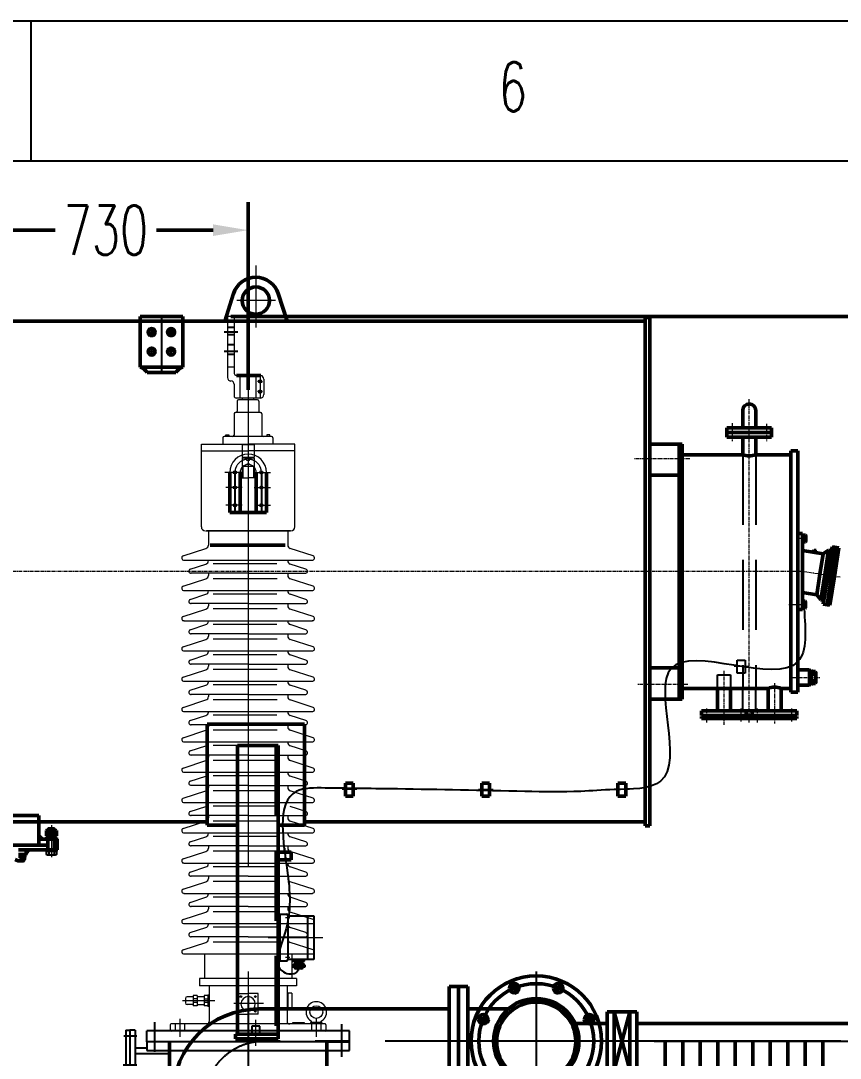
# Model space of a CAD drawing. Header units: millimetres. Extents: x 71406 to 93150, y 2492 to 17792.
# Drawn here: x 85038 to 87142, y 15038 to 17702 of the extents above; entities that cross this region are included whole.
import ezdxf

# ---------------------------------------------------------------- set-up
doc = ezdxf.new("R2010")
doc.units = ezdxf.units.MM
doc.header["$LTSCALE"] = 360
for name, pattern in [('ACAD_ISO04W100', [30, 24, -3, 0, -3]), ('CENTER', [2, 1.25, -0.25, 0.25, -0.25]), ('DASHED', [0.75, 0.5, -0.25]), ('PHANTOM', [2.5, 1.25, -0.25, 0.25, -0.25, 0.25, -0.25])]:
    doc.linetypes.add(name, pattern=pattern)
for name, color, linetype, lineweight in [('0粗实线层', 7, 'Continuous', 50), ('1.粗实线', 1, 'Continuous', 50), ('1虚线层', 5, 'DASHED', 25), ('2.点划线', 2, 'CENTER', 18), ('2中心线层', 1, 'CENTER', 25), ('6标注层', 3, 'Continuous', 25)]:
    doc.layers.add(name, color=color, linetype=linetype, lineweight=lineweight)
for name, color, linetype in [('1', 7, 'Continuous'), ('1轮廓实线层', 7, 'Continuous'), ('2', 2, 'CENTER'), ('2细线层', 4, 'Continuous'), ('3中心线层', 1, 'ACAD_ISO04W100'), ('4虚线层', 6, 'DASHED'), ('5剖面线层', 2, 'Continuous'), ('9双点划线层', 6, 'PHANTOM')]:
    doc.layers.add(name, color=color, linetype=linetype)
doc.styles.add('ROMANS', font='romans.shx', dxfattribs={"width": 0.67, "bigfont": 'bigfont.shx'})
doc.styles.add('TH_GBDIM', font='txt.shx', dxfattribs={"width": 0.67, "bigfont": 'hztxt.shx'})
doc.dimstyles.new('TH_GBDIM', dxfattribs={"dimscale": 36, "dimtxt": 3.5, "dimasz": 2.5, "dimexe": 2, "dimexo": 0, "dimgap": 1.5, "dimtad": 0, "dimtoh": 1, "dimdec": 1, "dimdsep": 46, "dimtxsty": 'TH_GBDIM', "dimcen": 2.5, "dimclrd": 3, "dimclre": 3, "dimclrt": 6, "dimadec": 0, "dimazin": 2, "dimtfac": 0.714286, "dimtdec": 1, "dimtmove": 0, "dimatfit": 3, "dimfxl": 2, "dimtzin": 0, "dimlwd": -1, "dimlwe": -1, "dimarcsym": 0})

# ---------------------------------------------------------------- blocks, each defined once
blk = doc.blocks.new('GY-SGZ')
for p, q in [((1803.6, 9261.6), (2323.6, 9261.6)), ((1803.6, 9233.6), (1803.6, 9261.6)), ((2323.6, 9233.6), (2323.6, 9261.6)), ((2353.6, 9263.6), (2367.6, 9263.6)), ((2353.6, 9263.6), (2353.6, 9158.6)), ((2367.6, 9263.6), (2367.6, 9158.6)), ((2377.6, 9263.6), (2367.6, 9263.6)), ((2377.6, 9263.6), (2377.6, 9158.6)), ((1803.6, 9211.6), (1803.6, 9233.6)), ((1859.6, 9233.6), (1803.6, 9233.6)), ((1803.6, 9233.6), (2063.6, 9233.6)), ((1859.6, 9233.6), (1859.6, 8805.6)), ((1863.6, 9233.6), (1863.6, 8805.6)), ((2063.6, 9233.6), (2323.6, 9233.6)), ((2267.6, 9233.6), (2267.6, 8805.6)), ((2323.6, 9233.6), (2323.6, 9211.6)), ((1859.6, 9211.6), (1803.6, 9211.6)), ((2323.6, 9211.6), (1803.6, 9211.6)), ((2353.6, 9203.6), (2263.6, 9203.6)), ((2353.6, 9218.6), (2323.6, 9218.6)), ((2353.6, 9158.6), (2367.6, 9158.6)), ((2377.6, 9158.6), (2367.6, 9158.6)), ((1803.6, 8755.6), (1803.6, 8805.6)), ((1803.6, 8805.6), (1863.6, 8805.6)), ((1803.6, 8805.6), (2323.6, 8805.6)), ((2323.6, 8805.6), (2323.6, 8755.6)), ((2323.6, 8783.6), (1803.6, 8783.6)), ((2323.6, 8783.6), (1803.6, 8783.6)), ((1868.6, 8755.6), (1868.6, 8783.6)), ((2258.6, 8755.6), (2258.6, 8783.6))]:
    blk.add_line(p, q)
at = {"ltscale": 10}
blk.add_line((1803.6, 8755.6), (2323.6, 8755.6), dxfattribs=at)
at = {"layer": '1'}
blk.add_line((2263.6, 9233.6), (2263.6, 8805.6), dxfattribs=at)
at = {"layer": '2'}
for p, q in [((2349.6, 9248.6), (2382.6, 9248.6)), ((2349.6, 9173.6), (2384.2, 9173.6))]:
    blk.add_line(p, q, dxfattribs=at)
at = {"layer": '2中心线层'}
for p, q in [((1823.6, 9278.8), (1823.6, 9195.5)), ((2303.6, 9284.7), (2303.6, 9208)), ((1823.6, 8748.3), (1823.6, 8828.3)), ((2303.6, 8743.7), (2303.6, 8814.6))]:
    blk.add_line(p, q, dxfattribs=at)
at = {"layer": '3中心线层'}
blk.add_line((2063.6, 9353.1), (2063.6, 8786.1), dxfattribs=at)
blk = doc.blocks.new('A$C6EE86E63')
for p, q in [((-5, 2780.2), (-5, 2650.2)), ((105, 2780.2), (-5, 2780.2)), ((105, 2650.2), (105, 2780.2)), ((-5, 2650.2), (105, 2650.2)), ((13, 2636.5), (87, 2636.5)), ((242.5, 2629), (305.3, 2629)), ((225.7, 2379.8), (225.7, 2277.3)), ((252.1, 2379.8), (252.1, 2277.3)), ((293.3, 2379.8), (293.3, 2277.3)), ((319.6, 2379.8), (319.6, 2277.3)), ((225.7, 2277.3), (319.6, 2277.3)), ((174.8, 2193.2), (368, 2193.2))]:
    blk.add_line(p, q)
at = {"lineweight": 0}
for p, q in [((220, 2780.2), (220, 2623.3)), ((237.1, 2780.2), (220, 2780.2)), ((237.1, 2780.2), (237.1, 2634.4)), ((237.1, 2650.2), (220, 2650.2)), ((251.2, 2629), (251.2, 2570.8)), ((292.6, 2629), (292.6, 2570.8)), ((312.8, 2619.7), (312.8, 2580.3)), ((236.6, 2606.2), (236.6, 2576.2)), ((303.1, 2570.8), (241.9, 2570.8)), ((244.6, 2562.8), (244.6, 2537.3)), ((287.7, 2566.5), (248.2, 2566.5)), ((257.5, 2570.8), (257.5, 2566.5)), ((286.7, 2570.8), (286.7, 2566.5)), ((296.4, 2566.5), (287.7, 2566.5)), ((300.1, 2562.8), (300.1, 2537.3)), ((303.6, 2533.6), (240.2, 2533.6)), ((304.4, 2533.6), (303.6, 2533.6)), ((236.6, 2530), (236.6, 2475.7)), ((308.1, 2530), (308.1, 2475.7)), ((152.6, 2452.2), (273, 2452.2)), ((152.6, 2240), (152.6, 2452.2)), ((207.3, 2468.4), (207.3, 2452.8)), ((332.8, 2472), (211, 2472)), ((215.1, 2472), (215.1, 2476.5)), ((215.1, 2476.5), (223.1, 2476.5)), ((223.1, 2476.5), (223.1, 2472)), ((392.6, 2452.2), (273.9, 2452.2)), ((320.7, 2476.5), (320.7, 2472)), ((328.7, 2476.5), (320.7, 2476.5)), ((328.7, 2472), (328.7, 2476.5)), ((336.5, 2468.4), (336.5, 2452.8)), ((392.6, 2240), (392.6, 2452.2)), ((152.6, 2435.3), (273.9, 2435.3)), ((392.6, 2435.3), (273.9, 2435.3)), ((163.7, 2230.2), (272.6, 2230.2)), ((272.6, 2230.2), (165.6, 2230.2)), ((170.7, 2230.2), (170.7, 2193.2)), ((272.6, 2230.2), (380.8, 2230.2)), ((381.4, 2230.2), (272.6, 2230.2)), ((374.5, 2230.2), (374.5, 2193)), ((170.7, 2198.7), (170.7, 2193.2)), ((374.5, 2198.7), (374.5, 2193.2)), ((374.5, 2198.7), (374.5, 2193.2)), ((105.8, 2165.4), (164.3, 2184.5)), ((439.4, 2165.4), (380.8, 2184.5)), ((107.5, 2154.7), (437.7, 2154.7)), ((124.1, 2131.6), (164.3, 2144.6)), ((346.4, 2145.3), (183.2, 2145.3)), ((421.1, 2131.6), (380.8, 2144.6)), ((105.8, 2087.6), (164.3, 2106.6)), ((272.6, 2120.8), (125.8, 2120.8)), ((170.7, 2120.8), (170.7, 2115.3)), ((347.5, 2107), (183.2, 2107)), ((272.6, 2120.8), (419.4, 2120.8)), ((374.5, 2120.8), (374.5, 2115.3)), ((439.4, 2087.6), (380.8, 2106.6)), ((107.5, 2076.9), (437.7, 2076.9)), ((124.1, 2053.7), (164.3, 2066.8)), ((346.4, 2067.5), (183.2, 2067.5)), ((421.1, 2053.7), (380.8, 2066.8)), ((105.8, 2009.8), (164.3, 2028.8)), ((272.6, 2043), (125.8, 2043)), ((170.7, 2043), (170.7, 2037.5)), ((347.5, 2029.2), (183.2, 2029.2)), ((272.6, 2043), (419.4, 2043)), ((374.5, 2043), (374.5, 2037.5)), ((439.4, 2009.8), (380.8, 2028.8)), ((107.5, 1999.1), (437.7, 1999.1)), ((124.1, 1975.9), (164.3, 1989)), ((346.4, 1989.7), (183.2, 1989.7)), ((421.1, 1975.9), (380.8, 1989)), ((105.8, 1932), (164.3, 1951)), ((272.6, 1965.2), (125.8, 1965.2)), ((170.7, 1965.2), (170.7, 1959.7)), ((347.5, 1951.4), (183.2, 1951.4)), ((272.6, 1965.2), (419.4, 1965.2)), ((374.5, 1965.2), (374.5, 1959.7)), ((439.4, 1932), (380.8, 1951)), ((107.5, 1921.3), (437.7, 1921.3)), ((124.1, 1898.1), (164.3, 1911.2)), ((346.4, 1911.8), (183.2, 1911.8)), ((421.1, 1898.1), (380.8, 1911.2)), ((105.8, 1854.2), (164.3, 1873.2)), ((272.6, 1887.4), (125.8, 1887.4)), ((170.7, 1887.4), (170.7, 1881.9)), ((347.5, 1873.6), (183.2, 1873.6)), ((272.6, 1887.4), (419.4, 1887.4)), ((374.5, 1887.4), (374.5, 1881.9)), ((439.4, 1854.2), (380.8, 1873.2)), ((107.5, 1843.5), (437.7, 1843.5)), ((124.1, 1820.3), (164.3, 1833.4)), ((346.4, 1834), (183.2, 1834)), ((421.1, 1820.3), (380.8, 1833.4)), ((105.8, 1776.4), (164.3, 1795.4)), ((272.6, 1809.6), (125.8, 1809.6)), ((170.7, 1809.6), (170.7, 1804.1)), ((347.5, 1795.7), (183.2, 1795.7)), ((272.6, 1809.6), (419.4, 1809.6)), ((374.5, 1809.6), (374.5, 1804.1)), ((439.4, 1776.4), (380.8, 1795.4)), ((107.5, 1765.7), (437.7, 1765.7)), ((124.1, 1742.5), (164.3, 1755.6)), ((346.4, 1756.2), (183.2, 1756.2)), ((421.1, 1742.5), (380.8, 1755.6)), ((105.8, 1698.6), (164.3, 1717.6)), ((272.6, 1731.8), (125.8, 1731.8)), ((170.7, 1731.8), (170.7, 1726.3)), ((347.5, 1717.9), (183.2, 1717.9)), ((272.6, 1731.8), (419.4, 1731.8)), ((374.5, 1731.8), (374.5, 1726.3)), ((439.4, 1698.6), (380.8, 1717.6)), ((107.5, 1687.8), (437.7, 1687.8)), ((124.1, 1664.7), (164.3, 1677.8)), ((272.6, 1654), (125.8, 1654)), ((170.7, 1654), (170.7, 1648.5)), ((346.4, 1678.4), (183.2, 1678.4)), ((272.6, 1654), (419.4, 1654)), ((374.5, 1654), (374.5, 1648.5)), ((421.1, 1664.7), (380.8, 1677.8)), ((105.8, 1620.7), (164.3, 1639.8)), ((347.5, 1640.1), (183.2, 1640.1)), ((439.4, 1620.7), (380.8, 1639.8)), ((107.5, 1610), (437.7, 1610)), ((124.1, 1586.9), (164.3, 1599.9)), ((346.4, 1600.6), (183.2, 1600.6)), ((421.1, 1586.9), (380.8, 1599.9)), ((272.6, 1576.2), (125.8, 1576.2)), ((170.7, 1576.2), (170.7, 1570.7)), ((272.6, 1576.2), (419.4, 1576.2)), ((374.5, 1576.2), (374.5, 1570.7)), ((105.8, 1542.9), (164.3, 1562)), ((347.5, 1562.3), (183.2, 1562.3)), ((439.4, 1542.9), (380.8, 1562)), ((107.5, 1532.2), (437.7, 1532.2)), ((124.1, 1509.1), (164.3, 1522.1)), ((346.4, 1522.8), (183.2, 1522.8)), ((421.1, 1509.1), (380.8, 1522.1)), ((272.6, 1498.3), (125.8, 1498.3)), ((170.7, 1498.3), (170.7, 1492.8)), ((272.6, 1498.3), (419.4, 1498.3)), ((374.5, 1498.3), (374.5, 1492.8)), ((105.8, 1465.1), (164.3, 1484.1)), ((347.5, 1484.5), (183.2, 1484.5)), ((439.4, 1465.1), (380.8, 1484.1)), ((107.5, 1454.4), (437.7, 1454.4)), ((124.1, 1431.3), (164.3, 1444.3)), ((346.4, 1445), (183.2, 1445)), ((421.1, 1431.3), (380.8, 1444.3)), ((272.6, 1420.5), (125.8, 1420.5)), ((170.7, 1420.5), (170.7, 1415)), ((272.6, 1420.5), (419.4, 1420.5)), ((374.5, 1420.5), (374.5, 1415)), ((105.8, 1387.3), (164.3, 1406.3)), ((347.5, 1406.7), (183.2, 1406.7)), ((439.4, 1387.3), (380.8, 1406.3)), ((107.5, 1376.6), (437.7, 1376.6)), ((124.1, 1353.4), (164.3, 1366.5)), ((346.4, 1367.2), (183.2, 1367.2)), ((421.1, 1353.4), (380.8, 1366.5)), ((272.6, 1342.7), (125.8, 1342.7)), ((170.7, 1342.7), (170.7, 1337.2)), ((272.6, 1342.7), (419.4, 1342.7)), ((374.5, 1342.7), (374.5, 1337.2)), ((105.8, 1309.5), (164.3, 1328.5)), ((347.5, 1328.9), (183.2, 1328.9)), ((439.4, 1309.5), (380.8, 1328.5)), ((107.5, 1298.8), (437.7, 1298.8)), ((124.1, 1275.6), (164.3, 1288.7)), ((346.4, 1289.3), (183.2, 1289.3)), ((421.1, 1275.6), (380.8, 1288.7)), ((272.6, 1264.9), (125.8, 1264.9)), ((170.7, 1264.9), (170.7, 1259.4)), ((272.6, 1264.9), (419.4, 1264.9)), ((374.5, 1264.9), (374.5, 1259.4)), ((105.8, 1231.7), (164.3, 1250.7)), ((347.5, 1251.1), (183.2, 1251.1)), ((439.4, 1231.7), (380.8, 1250.7)), ((107.5, 1221), (437.7, 1221)), ((124.1, 1197.8), (164.3, 1210.9)), ((346.4, 1211.5), (183.2, 1211.5)), ((421.1, 1197.8), (380.8, 1210.9)), ((105.8, 1153.9), (164.3, 1172.9)), ((272.6, 1187.1), (125.8, 1187.1)), ((170.7, 1187.1), (170.7, 1181.6)), ((347.5, 1173.2), (183.2, 1173.2)), ((272.6, 1187.1), (419.4, 1187.1)), ((374.5, 1187.1), (374.5, 1181.6)), ((439.4, 1153.9), (380.8, 1172.9)), ((107.5, 1143.2), (437.7, 1143.2)), ((160.6, 1143.2), (160.6, 1080.2)), ((384.5, 1143.2), (384.5, 1080.2)), ((397, 1080.2), (148.1, 1080.2)), ((148.1, 1080.2), (148.1, 1061.4)), ((397, 1080.2), (397, 1061.4)), ((397, 1061.4), (148.1, 1061.4)), ((172.6, 1061.4), (172.6, 969.4)), ((246.4, 1041.3), (272.8, 1041.3)), ((246.4, 988.5), (246.4, 1041.3)), ((298.7, 1041.3), (272.3, 1041.3)), ((298.8, 988.5), (298.7, 1041.3)), ((372.6, 1061.4), (372.6, 969.4)), ((384.6, 1042.3), (372.6, 1042.3)), ((372.6, 1042.3), (372.6, 1004.7)), ((374.4, 1042.3), (374.4, 1004.7)), ((384.6, 1042.3), (384.6, 1004.7)), ((111.5, 1028.7), (111.5, 1017.5)), ((131.3, 1033.1), (116, 1033.1)), ((131.3, 1013), (116, 1013)), ((131.3, 1036.2), (131.3, 1009.5)), ((141.9, 1036.2), (131.3, 1036.2)), ((141.9, 1027.6), (131.3, 1027.6)), ((141.9, 1018), (131.3, 1018)), ((141.9, 1036.2), (141.9, 1009.5)), ((159.8, 1032.7), (141.9, 1032.7)), ((168.7, 1018.3), (159.7, 1018.5)), ((159.8, 1036.2), (159.8, 1009.5)), ((168.8, 1036.2), (159.8, 1036.2)), ((168.8, 1027.3), (159.8, 1027.3)), ((168.8, 1037.3), (168.8, 1008.3)), ((172.6, 1037.3), (168.8, 1037.3)), ((141.9, 1009.5), (131.3, 1009.5)), ((159.8, 1012), (141.9, 1012)), ((168.8, 1009.5), (159.8, 1009.5)), ((172.6, 1008.3), (168.8, 1008.3)), ((246.4, 988.5), (272.8, 988.5)), ((298.8, 988.5), (272.4, 988.5)), ((384.6, 1004.7), (372.6, 1004.7)), ((372.6, 1004.7), (372.6, 1004.7)), ((72.6, 961.2), (72.6, 947.2)), ((272.6, 963.2), (74.6, 963.2)), ((113.7, 963.2), (106.1, 963.2)), ((470.6, 963.2), (272.6, 963.2)), ((387, 966), (387, 963.2)), ((417.2, 966), (387, 966)), ((417.2, 963.2), (417.2, 966)), ((472.6, 961.2), (472.6, 947.2)), ((272.6, 945.2), (74.6, 945.2)), ((113.5, 945.2), (106.1, 945.2)), ((470.6, 945.2), (272.6, 945.2))]:
    blk.add_line(p, q, dxfattribs=at)
at = {"lineweight": 0, "ltscale": 2}
for p, q in [((462, 966.9), (433.1, 966.9)), ((433.1, 966.9), (433.1, 963.2)), ((462, 966.9), (462, 963.2))]:
    blk.add_line(p, q, dxfattribs=at)
at = {"lineweight": 0}
for centre, radius in [((303.4, 2613.6), 4.38), ((303.4, 2613.6), 3.65), ((303.4, 2587.4), 4.38), ((303.4, 2587.4), 3.65), ((272.6, 2413.8), 4.24), ((238.6, 2379.8), 4.18), ((306.5, 2379.8), 4.18), ((238.6, 2341.2), 4.18), ((306.5, 2341.2), 4.18), ((238.6, 2295.5), 4.18), ((306.5, 2295.5), 4.18), ((254, 1033.7), 2.26), ((291.2, 1033.7), 2.26), ((254, 996), 2.26), ((291.2, 996), 2.26), ((447.8, 993.9), 16.3)]:
    blk.add_circle(centre, radius, dxfattribs=at)
for centre, start, end in [((-13.7, 2620.2), 31.3383, 73.4939), ((113.7, 2620.2), 106.5061, 148.6617)]:
    blk.add_arc(centre, 31.3, start, end)
for centre, radius, start, end in [((228.6, 2623.3), 8.58, 180, 270), ((242.5, 2634.4), 5.34, 180, 270.1871), ((303.4, 2619.7), 9.49, 0, 78.2527), ((241.9, 2576.2), 5.34, 180, 270), ((248.2, 2562.8), 3.65, 90, 180), ((296.4, 2562.8), 3.65, 0, 90), ((303.4, 2580.3), 9.49, 270, 0), ((240.2, 2530), 3.65, 90, 180), ((240.9, 2537.3), 3.65, 270, 0), ((303.7, 2537.3), 3.65, 180.0298, 267.8032), ((304.4, 2530), 3.65, 0, 90), ((211, 2468.4), 3.65, 90, 180), ((232.9, 2475.7), 3.65, 270, 0), ((311.7, 2475.7), 3.65, 180, 270), ((332.8, 2468.4), 3.65, 0, 90), ((272.7, 2379.8), 47, 0, 180), ((272.7, 2379.8), 20.6, 0, 180), ((162.6, 2240.2), 10.1, 180, 270), ((382.5, 2240.2), 10.1, 270, 0), ((161.5, 2193.2), 9.15, 288, 0), ((383.7, 2193.2), 9.15, 180, 252), ((107.5, 2160.2), 5.49, 108, 280), ((437.7, 2160.2), 5.49, 260, 72), ((161.5, 2153.3), 9.15, 288, 0), ((383.7, 2153.3), 9.15, 180, 252), ((125.8, 2126.3), 5.49, 108, 280), ((161.5, 2115.3), 9.15, 288, 0), ((383.7, 2115.3), 9.15, 180, 252), ((419.4, 2126.3), 5.49, 260, 72), ((107.5, 2082.4), 5.49, 108, 280), ((437.7, 2082.4), 5.49, 260, 72), ((125.8, 2048.5), 5.49, 108, 280), ((161.5, 2075.5), 9.15, 288, 0), ((383.7, 2075.5), 9.15, 180, 252), ((419.4, 2048.5), 5.49, 260, 72), ((161.5, 2037.5), 9.15, 288, 0), ((383.7, 2037.5), 9.15, 180, 252), ((107.5, 2004.6), 5.49, 108, 280), ((437.7, 2004.6), 5.49, 260, 72), ((125.8, 1970.7), 5.49, 108, 280), ((161.5, 1997.7), 9.15, 288, 0), ((383.7, 1997.7), 9.15, 180, 252), ((419.4, 1970.7), 5.49, 260, 72), ((161.5, 1959.7), 9.15, 288, 0), ((383.7, 1959.7), 9.15, 180, 252), ((107.5, 1926.8), 5.49, 108, 280), ((161.5, 1919.9), 9.15, 288, 0), ((383.7, 1919.9), 9.15, 180, 252), ((437.7, 1926.8), 5.49, 260, 72), ((125.8, 1892.9), 5.49, 108, 280), ((419.4, 1892.9), 5.49, 260, 72), ((161.5, 1881.9), 9.15, 288, 0), ((383.7, 1881.9), 9.15, 180, 252), ((107.5, 1849), 5.49, 108, 280), ((161.5, 1842.1), 9.15, 288, 0), ((383.7, 1842.1), 9.15, 180, 252), ((437.7, 1849), 5.49, 260, 72), ((125.8, 1815.1), 5.49, 108, 280), ((419.4, 1815.1), 5.49, 260, 72), ((161.5, 1804.1), 9.15, 288, 0), ((383.7, 1804.1), 9.15, 180, 252), ((107.5, 1771.1), 5.49, 108, 280), ((161.5, 1764.3), 9.15, 288, 0), ((383.7, 1764.3), 9.15, 180, 252), ((437.7, 1771.1), 5.49, 260, 72), ((125.8, 1737.3), 5.49, 108, 280), ((419.4, 1737.3), 5.49, 260, 72), ((161.5, 1726.3), 9.15, 288, 0), ((383.7, 1726.3), 9.15, 180, 252), ((107.5, 1693.3), 5.49, 108, 280), ((161.5, 1686.5), 9.15, 288, 0), ((383.7, 1686.5), 9.15, 180, 252), ((437.7, 1693.3), 5.49, 260, 72), ((125.8, 1659.5), 5.49, 108, 280), ((419.4, 1659.5), 5.49, 260, 72), ((161.5, 1648.5), 9.15, 288, 0), ((383.7, 1648.5), 9.15, 180, 252), ((107.5, 1615.5), 5.49, 108, 280), ((161.5, 1608.7), 9.15, 288, 0), ((383.7, 1608.7), 9.15, 180, 252), ((437.7, 1615.5), 5.49, 260, 72), ((125.8, 1581.7), 5.49, 108, 280), ((419.4, 1581.7), 5.49, 260, 72), ((161.5, 1570.7), 9.15, 288, 0), ((383.7, 1570.7), 9.15, 180, 252), ((107.5, 1537.7), 5.49, 108, 280), ((161.5, 1530.8), 9.15, 288, 0), ((437.7, 1537.7), 5.49, 260, 72), ((125.8, 1503.8), 5.49, 108, 280), ((161.5, 1492.8), 9.15, 288, 0), ((383.7, 1492.8), 9.15, 180, 252), ((419.4, 1503.8), 5.49, 260, 72), ((107.5, 1459.9), 5.49, 108, 280), ((161.5, 1453), 9.15, 288, 0), ((383.7, 1453), 9.15, 180, 252), ((437.7, 1459.9), 5.49, 260, 72), ((125.8, 1426), 5.49, 108, 280), ((161.5, 1415), 9.15, 288, 0), ((383.7, 1415), 9.15, 180, 252), ((419.4, 1426), 5.49, 260, 72), ((107.5, 1382.1), 5.49, 108, 280), ((437.7, 1382.1), 5.49, 260, 72), ((161.5, 1375.2), 9.15, 288, 0), ((383.7, 1375.2), 9.15, 180, 252), ((125.8, 1348.2), 5.49, 108, 280), ((161.5, 1337.2), 9.15, 288, 0), ((383.7, 1337.2), 9.15, 180, 252), ((419.4, 1348.2), 5.49, 260, 72), ((107.5, 1304.3), 5.49, 108, 280), ((437.7, 1304.3), 5.49, 260, 72), ((161.5, 1297.4), 9.15, 288, 0), ((383.7, 1297.4), 9.15, 180, 252), ((125.8, 1270.4), 5.49, 108, 280), ((161.5, 1259.4), 9.15, 288, 0), ((383.7, 1259.4), 9.15, 180, 252), ((419.4, 1270.4), 5.49, 260, 72), ((107.5, 1226.5), 5.49, 108, 280), ((437.7, 1226.5), 5.49, 260, 72), ((161.5, 1219.6), 9.15, 288, 0), ((383.7, 1219.6), 9.15, 180, 252), ((125.8, 1192.6), 5.49, 108, 280), ((161.5, 1181.6), 9.15, 288, 0), ((383.7, 1181.6), 9.15, 180, 252), ((419.4, 1192.6), 5.49, 260, 72), ((107.5, 1148.6), 5.49, 108, 280), ((437.7, 1148.6), 5.49, 260, 72), ((116, 1028.7), 4.45, 90, 180), ((116, 1017.5), 4.45, 180, 270), ((272.9, 1014.9), 18.8, 90.2421, 269.6798), ((272.3, 1014.9), 18.8, 270.3202, 89.7579), ((447.8, 993.9), 26.5, 300.7645, 239.2355), ((74.6, 961.2), 2.01, 90, 180), ((166.4, 969.4), 6.25, 270, 0), ((378.8, 969.4), 6.25, 180, 270), ((431.9, 967.3), 4.45, 0, 59.2355), ((463.6, 967.3), 4.45, 120.7645, 180), ((470.6, 961.2), 2.01, 0, 90), ((74.6, 947.2), 2.01, 180, 270), ((470.6, 947.2), 2.01, 270, 0)]:
    blk.add_arc(centre, radius, start, end, dxfattribs=at)
at = {"lineweight": 0, "ltscale": 2}
blk.add_arc((228, 2606.2), 8.58, 0, 90, dxfattribs=at)
at = {"layer": '0粗实线层'}
for centre in [(24.9, 2740.2), (75, 2740.2), (25, 2690.2), (75, 2690.2)]:
    blk.add_circle(centre, 9, dxfattribs=at)
at = {"layer": '1虚线层', "ltscale": 3}
for p, q in [((237.1, 2752.4), (220, 2752.4)), ((237.1, 2732.9), (220, 2732.9)), ((237.1, 2707.4), (220, 2707.4)), ((237.1, 2682.9), (220, 2682.9))]:
    blk.add_line(p, q, dxfattribs=at)
at = {"layer": '1虚线层', "lineweight": 0, "ltscale": 3}
for p, q in [((257.1, 2451.9), (288.1, 2451.9)), ((257.1, 2451.9), (257.1, 2419.5)), ((288.1, 2451.9), (288.1, 2419.5)), ((257.1, 2419.5), (288.1, 2419.5)), ((257.1, 2417), (288.1, 2417)), ((257.1, 2417), (257.1, 2366.4)), ((258.8, 2419.5), (258.8, 2417)), ((259.1, 2395.2), (272.6, 2403)), ((286.1, 2395.2), (272.6, 2403)), ((286.4, 2419.5), (286.4, 2417)), ((288.1, 2417), (288.1, 2366.4)), ((259.1, 2395.2), (259.1, 2366.4)), ((286.1, 2395.2), (259.1, 2395.2)), ((286.1, 2395.2), (286.1, 2366.4)), ((257.1, 2366.4), (272.6, 2366.4)), ((288.1, 2366.4), (272.6, 2366.4))]:
    blk.add_line(p, q, dxfattribs=at)
at = {"layer": '2中心线层'}
for p, q in [((50, 2780.2), (50, 2636.5)), ((25, 2750.9), (25, 2728.9)), ((75, 2750.9), (75, 2728.9)), ((13.9, 2740.2), (35.9, 2740.2)), ((86.1, 2740.2), (64.1, 2740.2)), ((25, 2679.4), (25, 2701.5)), ((75, 2679.4), (75, 2701.5)), ((13.9, 2690.2), (35.9, 2690.2)), ((86.1, 2690.2), (64.1, 2690.2))]:
    blk.add_line(p, q, dxfattribs=at)
at = {"layer": '2中心线层', "ltscale": 3}
for p, q in [((246.3, 2740.2), (210.9, 2740.2)), ((246.3, 2690.2), (210.9, 2690.2)), ((238.6, 2379.8), (238.6, 2277.3)), ((306.7, 2379.8), (306.7, 2277.3))]:
    blk.add_line(p, q, dxfattribs=at)
at = {"layer": '2中心线层', "lineweight": 0, "ltscale": 3}
for p, q in [((272.6, 2718.3), (272.6, 945.2)), ((303.4, 2613.6), (296.8, 2613.6)), ((303.4, 2629.2), (303.4, 2570.8)), ((303.4, 2613.6), (309.2, 2613.6)), ((303.4, 2587.4), (297, 2587.4)), ((303.4, 2587.4), (309.7, 2587.4)), ((257, 2379.8), (212.6, 2379.8)), ((288.1, 2379.8), (329.8, 2379.8)), ((257, 2341.2), (215.4, 2341.2)), ((288.1, 2341.2), (329.8, 2341.2)), ((257.3, 2295.5), (215.4, 2295.5)), ((289.5, 2295.5), (329.8, 2295.5)), ((187.2, 1022.8), (104.2, 1022.8)), ((312.5, 1015.7), (236.2, 1015.7)), ((85.6, 963.2), (85.6, 945.2)), ((97.6, 976.1), (97.6, 930.3)), ((109.6, 963.2), (109.6, 945.2)), ((435.6, 963.2), (435.6, 945.2)), ((447.6, 976.1), (447.6, 930.3)), ((459.6, 963.2), (459.6, 945.2))]:
    blk.add_line(p, q, dxfattribs=at)
blk.add_arc((272.7, 2379.8), 34, 0, 180, dxfattribs=at)
blk = doc.blocks.new('srqlg-c')
at = {"color": 1, "linetype": 'CENTER'}
for p, q in [((156606.4, -197351.3), (156619.3, -197382.4)), ((156731.8, -197351.3), (156719, -197382.4)), ((156517.8, -197440), (156548.9, -197452.8)), ((156820.5, -197440), (156789.4, -197452.8))]:
    blk.add_line(p, q, dxfattribs=at)
for p, q in [((156411.1, -197577.6), (156411.1, -197427.6)), ((156411.1, -197577.6), (156411.1, -197427.6)), ((156429.1, -197427.6), (156411.1, -197427.6)), ((156429.1, -197577.6), (156429.1, -197427.6)), ((156429.1, -197427.6), (156429.1, -197577.6)), ((156469.1, -197427.6), (156429.1, -197427.6)), ((156469.1, -197577.6), (156469.1, -197427.6)), ((156469.1, -197427.6), (156469.1, -197577.6)), ((156487.1, -197427.6), (156469.1, -197427.6))]:
    blk.add_line(p, q)
at = {"color": 0}
blk.add_line((156487.1, -197427.6), (156487.1, -197577.6), dxfattribs=at)
at = {"ltscale": 10}
for p, q in [((156338.1, -197457.6), (154758.1, -197457.6)), ((156411.1, -197457.6), (156338.1, -197457.6)), ((156411.1, -197457.6), (156338.1, -197457.6)), ((156411.1, -197457.6), (156373.1, -197457.6)), ((156411.1, -197457.6), (156373.1, -197457.6)), ((156338.1, -200702.6), (156338.1, -197502.6))]:
    blk.add_line(p, q, dxfattribs=at)
at = {"color": 6}
blk.add_line((156507.8, -197457.6), (156569.1, -197457.6), dxfattribs=at)
at = {"color": 2, "ltscale": 10}
for p, q in [((155933.1, -200702.6), (155933.1, -197502.6)), ((155978.1, -200702.6), (155978.1, -197502.6)), ((156023.1, -200702.6), (156023.1, -197502.6)), ((156068.1, -200702.6), (156068.1, -197502.6)), ((156113.1, -200702.6), (156113.1, -197502.6)), ((156158.1, -200702.6), (156158.1, -197502.6)), ((156203.1, -200702.6), (156203.1, -197502.6)), ((156248.1, -200702.6), (156248.1, -197502.6)), ((156293.1, -200702.6), (156293.1, -197502.6))]:
    blk.add_line(p, q, dxfattribs=at)
at = {"linetype": 'ByBlock'}
for centre, radius in [((156669.1, -197502.6), 167.5), ((156612.7, -197366.4), 12), ((156725.6, -197366.4), 12), ((156532.9, -197446.2), 12), ((156805.4, -197446.2), 12)]:
    blk.add_circle(centre, radius, dxfattribs=at)
at = {"color": 1, "linetype": 'ByBlock'}
blk.add_circle((156669.1, -197502.6), 147.5, dxfattribs=at)
at = {"color": 6, "linetype": 'ByBlock'}
for centre, radius in [((156669.1, -197502.6), 109.5), ((156669.1, -197503.9), 101.5)]:
    blk.add_circle(centre, radius, dxfattribs=at)
at = {"layer": '0粗实线层', "color": 0}
blk.add_line((156845.1, -197362.6), (156845.1, -197642.6), dxfattribs=at)
at = {"layer": '0粗实线层'}
for p, q in [((156845.1, -197362.6), (156893.1, -197362.6)), ((156869.1, -197362.6), (156869.1, -197642.6)), ((156893.1, -197362.6), (156893.1, -197642.6)), ((156469.1, -197577.6), (156429.1, -197427.6)), ((156469.1, -197427.6), (156429.1, -197577.6)), ((156487.1, -197427.6), (156463.1, -197427.6)), ((156487.1, -197427.6), (156487.1, -197577.6)), ((156814.9, -197420.1), (156845.1, -197420.1)), ((156893.1, -197420.1), (157381.6, -197420.1)), ((156507.8, -197457.6), (156487.1, -197457.6))]:
    blk.add_line(p, q, dxfattribs=at)
at = {"layer": '0粗实线层', "color": 6}
blk.add_line((156741.1, -197420.1), (156814.9, -197420.1), dxfattribs=at)
at = {"layer": '0粗实线层'}
blk.add_arc((157381.6, -197640.1), 220, 0, 90, dxfattribs=at)
at = {"layer": '2中心线层'}
for p, q in [((156669.1, -197324), (156669.1, -197650.4)), ((156669.1, -197383.9), (156669.1, -200445.1)), ((155166.7, -197502.6), (157369.1, -197502.6))]:
    blk.add_line(p, q, dxfattribs=at)
blk.add_arc((157369.1, -197652.7), 150.1, 0.011, 89.9735, dxfattribs=at)
at = {"layer": '3中心线层'}
for p, q in [((156366.2, -197502.6), (154758.1, -197502.6)), ((156293.1, -197502.6), (156455.2, -197502.6)), ((156293.1, -197502.6), (156455.2, -197502.6)), ((156366.2, -197502.6), (156324.1, -197502.6)), ((156366.2, -197502.6), (156324.1, -197502.6)), ((156392.5, -197502.6), (156619.4, -197502.6))]:
    blk.add_line(p, q, dxfattribs=at)
blk = doc.blocks.new('*U80')
at = {"layer": '1轮廓实线层'}
for p, q in [((-2, 10), (0, 10)), ((-2, 0), (-2, 10)), ((-2, 0), (-2, -10)), ((0, 10), (0, 0)), ((0, -10), (0, 0)), ((-2, -10), (0, -10))]:
    blk.add_line(p, q, dxfattribs=at)
at = {"layer": '3中心线层'}
blk.add_line((-4.1, 0), (1.8, 0), dxfattribs=at)
at = {"layer": '4虚线层'}
for p, q in [((-2, 5.5), (0, 5.5)), ((-2, -5.5), (0, -5.5))]:
    blk.add_line(p, q, dxfattribs=at)
blk = doc.blocks.new('*U77')
at = {"layer": '1轮廓实线层'}
for p, q in [((-15, 3), (-15, 0)), ((0, 3), (-15, 3)), ((-15, 0), (0, 0)), ((0, 3), (15, 3)), ((15, 0), (0, 0)), ((15, 3), (15, 0))]:
    blk.add_line(p, q, dxfattribs=at)
at = {"layer": '3中心线层'}
blk.add_line((0, 5.1), (0, -1.8), dxfattribs=at)
at = {"layer": '4虚线层'}
for p, q in [((-8.8, 3), (-8.8, 0)), ((8.8, 3), (8.8, 0))]:
    blk.add_line(p, q, dxfattribs=at)
blk = doc.blocks.new('*U76')
at = {"layer": '1轮廓实线层'}
for p, q in [((-8, 0), (-8, 60)), ((8, 60), (-8, 60)), ((8, 0), (8, 60)), ((13.4, 0), (-13.4, 0)), ((-13.4, 0), (-13.4, -8.5)), ((8, 6), (-8, 6)), ((-6.7, 0), (-6.7, -8.5)), ((6.7, 0), (6.7, -8.5)), ((13.4, 0), (13.4, -8.5)), ((-10, -10), (0, -10)), ((0, -10), (10, -10))]:
    blk.add_line(p, q, dxfattribs=at)
for centre, radius, start, end in [((-10, -5.5), 4.48, 221.6782, 318.3218), ((0, 5.7), 15.7, 244.7157, 295.2843), ((10, -5.5), 4.48, 221.6782, 318.3218)]:
    blk.add_arc(centre, radius, start, end, dxfattribs=at)
at = {"layer": '2细线层'}
for p, q in [((-6.4, 6), (-6.4, 60)), ((6.4, 6), (6.4, 60))]:
    blk.add_line(p, q, dxfattribs=at)
blk = doc.blocks.new('*U78')
at = {"layer": '1轮廓实线层'}
for p, q in [((0, 4.1), (-12.4, 4.1)), ((-12.4, 4.1), (-12.4, 0)), ((-12.4, 0), (0, 0)), ((0, 0), (-2.4, 4.1)), ((0, 4.1), (12.4, 4.1)), ((0, 4.1), (2.4, 0)), ((12.4, 0), (0, 0)), ((12.4, 4.1), (12.4, 0))]:
    blk.add_line(p, q, dxfattribs=at)
at = {"layer": '3中心线层'}
blk.add_line((0, 6.2), (0, -2.1), dxfattribs=at)
blk = doc.blocks.new('*U79')
for p, q in [((-13.1, 1.2), (-13.1, 14.7)), ((-9.8, 15.9), (9.8, 15.9)), ((9.8, 0), (-9.8, 0)), ((-6.5, 14.7), (-6.5, 1.2)), ((6.5, 14.7), (6.5, 1.2)), ((13.1, 14.7), (13.1, 1.2))]:
    blk.add_line(p, q)
for centre, radius, start, end in [((-9.8, 10.8), 5.08, 49.9424, 130.0576), ((-9.8, 5.1), 5.08, 229.9424, 310.0576), ((0, -2.6), 18.5, 69.3402, 110.6598), ((0, 18.5), 18.5, 249.3402, 290.6598), ((9.8, 10.8), 5.08, 49.9424, 130.0576), ((9.8, 5.1), 5.08, 229.9424, 310.0576)]:
    blk.add_arc(centre, radius, start, end)
at = {"layer": '3中心线层'}
blk.add_line((0, 15.9), (0, 0), dxfattribs=at)
blk = doc.blocks.new('A$C6CFB66F3')
at = {"layer": '5剖面线层'}
for points in [[(2122.2, 537.9), (2130.1, 537.9), (2122.2, 546.3)], [(2089.6, 501.9), (2097.6, 509.9), (2089.6, 509.9)]]:
    blk.add_hatch(color=256, dxfattribs=at).paths.add_polyline_path(points)
at = {"layer": '1.粗实线'}
for p, q in [((2599.6, 1867.9), (2622.5, 1939.2)), ((2759.6, 1867.9), (2736.8, 1939.2)), ((3679.6, 1867.9), (179.6, 1867.9)), ((2759.6, 1867.9), (2599.6, 1867.9)), ((3679.6, 1877.9), (3679.6, 571.9)), ((3691.6, 1877.9), (3679.6, 1877.9)), ((3691.6, 1877.9), (3691.6, 571.9)), ((3929.9, 1638.9), (3929.9, 1593.9)), ((3963.4, 1638.9), (3963.4, 1593.9)), ((3929.9, 1593.9), (3889.1, 1593.9)), ((3889.1, 1593.9), (3889.1, 1581.9)), ((3889.1, 1593.9), (3946.6, 1593.9)), ((3889.1, 1581.9), (3889.1, 1569.9)), ((3889.1, 1581.9), (4004.1, 1581.9)), ((3946.6, 1593.9), (4004.1, 1593.9)), ((4004.1, 1593.9), (3963.4, 1593.9)), ((4004.1, 1581.9), (4004.1, 1593.9)), ((4004.1, 1569.9), (4004.1, 1581.9)), ((3766.6, 1552.4), (3691.6, 1552.4)), ((3774.6, 1552.4), (3766.6, 1552.4)), ((3766.6, 1552.4), (3766.6, 897.4)), ((3766.6, 1552.4), (3766.6, 1472.4)), ((3774.6, 1224.9), (3774.6, 1552.4)), ((3889.1, 1569.9), (3946.6, 1569.9)), ((3929.9, 1569.9), (3929.9, 1524.9)), ((3946.6, 1569.9), (4004.1, 1569.9)), ((3963.4, 1569.9), (3963.4, 1524.9)), ((3929.9, 1524.9), (3774.6, 1524.9)), ((3774.6, 924.9), (3774.6, 1524.9)), ((4053.6, 1524.9), (3963.4, 1524.9)), ((4071.6, 1534.9), (4053.6, 1534.9)), ((4053.6, 1224.9), (4053.6, 1534.9)), ((4053.6, 1534.9), (4053.6, 1534.2)), ((4071.6, 1534.9), (4071.6, 1224.9)), ((3766.6, 1472.4), (3691.6, 1472.4)), ((4083.6, 1322.4), (4071.6, 1322.4)), ((4083.6, 1322.4), (4083.6, 1224.9)), ((4085.6, 1301), (4085.6, 1318.8)), ((4085.6, 1318.8), (4091.1, 1318.8)), ((4085.6, 1314.3), (4091.1, 1314.3)), ((4092, 1316.5), (4092, 1309.9)), ((4092, 1309.9), (4092, 1303.2)), ((4085.6, 1305.4), (4091.1, 1305.4)), ((4085.6, 1301), (4091.1, 1301)), ((4111.6, 1277.1), (4112.1, 1279.8)), ((4112.1, 1279.8), (4115.2, 1279.3)), ((4118.4, 1278.8), (4115.2, 1279.3)), ((4136.3, 1270.9), (4150.2, 1280.1)), ((4150.2, 1280.1), (4140.5, 1216.2)), ((4148.1, 1215.1), (4159.3, 1288.9)), ((4150.2, 1280.1), (4157.8, 1279)), ((4169.2, 1287.4), (4158, 1213.6)), ((4159.3, 1288.9), (4176.5, 1286.3)), ((4176.5, 1286.3), (4165.3, 1212.5)), ((4083.6, 1278.9), (4136.3, 1270.9)), ((4110, 1277.4), (4109.6, 1275)), ((4119.7, 1275.9), (4110, 1277.4)), ((4118, 1276.2), (4118.4, 1278.8)), ((4119.3, 1273.5), (4119.7, 1275.9)), ((4136.3, 1270.9), (4128.3, 1218.1)), ((4053.6, 914.9), (4053.6, 1224.9)), ((4071.6, 914.9), (4071.6, 1224.9)), ((4071.6, 1218.8), (4071.6, 1144.9)), ((4083.6, 1127.4), (4083.6, 1224.9)), ((4120.3, 1165.3), (4128.3, 1218.1)), ((4130.8, 1152.4), (4140.5, 1216.2)), ((4148.1, 1215.1), (4136.9, 1141.3)), ((4146.8, 1139.8), (4158, 1213.6)), ((4154, 1138.7), (4165.3, 1212.5)), ((4083.6, 1170.8), (4120.3, 1165.3)), ((4084.6, 1148.8), (4084.6, 1131)), ((4084.6, 1148.8), (4090.1, 1148.8)), ((4091, 1139.9), (4091, 1146.5)), ((4120.3, 1165.3), (4130.8, 1152.4)), ((4130.8, 1152.4), (4138.4, 1151.2)), ((4071.6, 1127.4), (4083.6, 1127.4)), ((4084.6, 1144.3), (4090.1, 1144.3)), ((4084.6, 1135.4), (4090.1, 1135.4)), ((4084.6, 1131), (4090.1, 1131)), ((4091, 1133.2), (4091, 1139.9)), ((4136.9, 1141.3), (4154, 1138.7)), ((3766.6, 977.4), (3691.6, 977.4)), ((3766.6, 897.4), (3766.6, 977.4)), ((4071.6, 972.9), (4100.6, 972.9)), ((4101.6, 971.9), (4100.6, 972.9)), ((4101.6, 971.9), (4101.6, 933.9)), ((4101.6, 970.9), (4104.6, 970.9)), ((4105.6, 969.9), (4104.6, 970.9)), ((4105.6, 969.9), (4105.6, 952.9)), ((4105.6, 968.6), (4116.9, 968.6)), ((4105.6, 961.1), (4115.8, 961.1)), ((4117.6, 965.7), (4117.6, 952.9)), ((4100.6, 932.9), (4071.6, 932.9)), ((4101.6, 933.9), (4100.6, 932.9)), ((4101.6, 934.9), (4104.6, 934.9)), ((4105.6, 935.9), (4104.6, 934.9)), ((4105.6, 935.9), (4105.6, 952.9)), ((4105.6, 944.7), (4115.8, 944.7)), ((4105.6, 937.1), (4116.9, 937.1)), ((4117.6, 940), (4117.6, 952.9)), ((3774.6, 924.9), (3864.9, 924.9)), ((3774.6, 897.4), (3774.6, 924.9)), ((3864.9, 866.9), (3864.9, 924.9)), ((3898.4, 924.9), (3864.9, 924.9)), ((3898.4, 924.9), (3994.9, 924.9)), ((3898.4, 866.9), (3898.4, 924.9)), ((3994.9, 866.9), (3994.9, 924.9)), ((4028.4, 924.9), (4053.6, 924.9)), ((4028.4, 866.9), (4028.4, 924.9)), ((4071.6, 914.9), (4053.6, 914.9)), ((3766.6, 897.4), (3691.6, 897.4)), ((3766.6, 897.4), (3774.6, 897.4)), ((3774.6, 897.4), (3766.6, 897.4)), ((3939.1, 866.9), (3824.1, 866.9)), ((3824.1, 866.9), (3824.1, 854.9)), ((3824.1, 854.9), (3939.1, 854.9)), ((3824.1, 847.9), (3824.1, 852.9)), ((3939.1, 852.9), (3824.1, 852.9)), ((4004.1, 866.9), (3889.1, 866.9)), ((3889.1, 854.9), (4004.1, 854.9)), ((4004.1, 852.9), (3889.1, 852.9)), ((3939.1, 854.9), (3939.1, 866.9)), ((3939.1, 852.9), (3939.1, 847.9)), ((3954.1, 866.9), (3954.1, 854.9)), ((4069.1, 866.9), (3954.1, 866.9)), ((3954.1, 854.9), (4069.1, 854.9)), ((4069.1, 852.9), (3954.1, 852.9)), ((3954.1, 847.9), (3954.1, 852.9)), ((4069.1, 854.9), (4069.1, 866.9)), ((4069.1, 852.9), (4069.1, 847.9)), ((2804.6, 832.7), (2554.6, 832.7)), ((2554.6, 832.7), (2554.6, 573.9)), ((2804.6, 573.9), (2804.6, 832.7)), ((3939.1, 847.9), (3824.1, 847.9)), ((4004.1, 847.9), (3889.1, 847.9)), ((4069.1, 847.9), (3954.1, 847.9)), ((2632.1, 777.9), (2737.1, 777.9)), ((2632.1, 777.9), (2632.1, 36.9)), ((2737.1, 777.9), (2737.1, 36.9)), ((2909.6, 648.1), (2909.6, 681.6)), ((2909.6, 681.6), (2929.6, 681.6)), ((2929.6, 681.6), (2929.6, 648.1)), ((3259.6, 648.1), (3259.6, 681.6)), ((3259.6, 681.6), (3279.6, 681.6)), ((3279.6, 681.6), (3279.6, 648.1)), ((3609.6, 648.1), (3609.6, 681.6)), ((3609.6, 681.6), (3629.6, 681.6)), ((3629.6, 681.6), (3629.6, 648.1)), ((2929.6, 648.1), (2909.6, 648.1)), ((3279.6, 648.1), (3259.6, 648.1)), ((3629.6, 648.1), (3609.6, 648.1)), ((1857.1, 598.3), (2122.1, 598.3)), ((2122.1, 521.9), (2122.1, 598.3)), ((2554.6, 581.9), (1929.6, 581.9)), ((2166.6, 581.9), (2122.1, 581.9)), ((2554.6, 573.9), (2632.1, 573.9)), ((2737.1, 573.9), (2804.6, 573.9)), ((3679.6, 581.9), (2804.6, 581.9)), ((3691.6, 571.9), (3679.6, 571.9)), ((2130.6, 537.9), (2122.1, 546.3)), ((2122.1, 537.8), (2169.6, 537.8)), ((2145.6, 509.9), (2145.6, 537.9)), ((2163.6, 509.9), (2163.6, 537.9)), ((2169.6, 521.9), (2169.6, 537.9)), ((1974.1, 521.9), (2146.6, 521.9)), ((2169.6, 509.9), (2069.6, 509.9)), ((2089.6, 509.9), (2089.6, 497.9)), ((2089.6, 501.9), (2097.6, 509.9)), ((2162.6, 521.9), (2169.6, 521.9)), ((2169.6, 521.9), (2169.6, 509.9)), ((2069.6, 497.9), (2089.6, 497.9)), ((2737.1, 484.6), (2737.1, 504.6)), ((2737.1, 504.6), (2770.6, 504.6)), ((2770.6, 484.6), (2737.1, 484.6)), ((2770.6, 504.6), (2770.6, 484.6)), ((2737.1, 36.9), (2627.1, 36.9)), ((2627.1, 36.9), (2627.1, 24.9)), ((2737.1, 36.9), (2737.1, 24.9)), ((2737.1, 24.9), (2627.1, 24.9))]:
    blk.add_line(p, q, dxfattribs=at)
at = {"layer": '1.粗实线', "color": 7}
for p, q in [((2087.6, 495.4), (2069.6, 495.4)), ((2080.6, 493.9), (2069.6, 493.9)), ((2081.4, 481.9), (2069.6, 481.9)), ((2077.4, 493.9), (2077.4, 485.7)), ((2080.6, 493.9), (2086.1, 493.9)), ((2087.6, 497.9), (2081.6, 497.9)), ((2085.2, 493.9), (2085.2, 485.7)), ((2086.1, 493.9), (2087.6, 495.4)), ((2087.6, 495.4), (2087.6, 497.9))]:
    blk.add_line(p, q, dxfattribs=at)
at = {"layer": '1.粗实线'}
blk.add_circle((2679.6, 1920.9), 35, dxfattribs=at)
for centre, radius, start, end in [((2679.6, 1920.9), 60, 17.7682, 162.7589), ((3946.6, 1638.9), 16.8, 0, 180), ((3946.6, 1573.5), 51.4, 250.9919, 289.0081), ((4089, 1316.5), 3.05, 313.2531, 46.7469), ((4081.3, 1309.9), 10.8, 335.6124, 24.3876), ((4089, 1303.2), 3.05, 313.2531, 46.7469), ((4088, 1146.5), 3.05, 313.2531, 46.7469), ((4080.3, 1139.9), 10.8, 335.6124, 24.3876), ((4088, 1133.2), 3.05, 313.2531, 46.7469), ((4111.4, 965.6), 6.29, 314.33, 28.7487), ((4098.8, 952.9), 18.8, 334.066, 25.934), ((4111.4, 940.2), 6.29, 331.2513, 45.67), ((4011.6, 886), 42.3, 66.6905, 113.3095)]:
    blk.add_arc(centre, radius, start, end, dxfattribs=at)
at = {"layer": '1.粗实线', "color": 7}
blk.add_arc((2081.3, 485.8), 3.9, 181.7043, 1.0773, dxfattribs=at)
blk.add_spline([(2077.4, 485.7), (2069.6, 481.9), (2061.8, 485.7)], degree=3, dxfattribs=at)
at = {"layer": '1轮廓实线层'}
for p, q in [((2737.1, 344.9), (2758.1, 344.9)), ((2741.2, 344.9), (2741.2, 224.9)), ((2762.1, 340.9), (2828.6, 340.9)), ((2762.1, 340.9), (2762.1, 228.9)), ((2812.6, 340.9), (2812.6, 228.9)), ((2828.6, 340.9), (2828.6, 228.9)), ((2737.1, 224.9), (2758.1, 224.9)), ((2828.6, 228.9), (2762.1, 228.9)), ((2806.4, 214.2), (2772.7, 214.2)), ((2772.7, 214.2), (2772.7, 210)), ((2774.7, 228.9), (2774.7, 224.6)), ((2804.4, 228.9), (2774.7, 228.9)), ((2774.7, 224.6), (2804.4, 224.6)), ((2777.6, 219.2), (2777.6, 214.2)), ((2801.6, 219.2), (2777.6, 219.2)), ((2780.6, 219.2), (2780.6, 224.6)), ((2783.6, 224.6), (2783.6, 228.9)), ((2783.6, 210), (2783.6, 214.2)), ((2795.5, 224.6), (2795.5, 228.9)), ((2795.5, 210), (2795.5, 214.2)), ((2798.6, 219.2), (2798.6, 224.6)), ((2801.6, 219.2), (2801.6, 214.2)), ((2804.4, 224.6), (2804.4, 228.9)), ((2806.4, 210), (2806.4, 214.2)), ((2772.7, 210), (2806.4, 210)), ((2777.6, 210), (2777.6, 210)), ((2796.6, 205), (2782.6, 205)), ((2801.6, 210), (2801.6, 210))]:
    blk.add_line(p, q, dxfattribs=at)
for centre, radius, start, end in [((2758.1, 340.9), 4, 0, 90), ((2758.1, 228.9), 4, 270, 0), ((2782.6, 210), 5, 180, 270), ((2796.6, 210), 5, 270, 0)]:
    blk.add_arc(centre, radius, start, end, dxfattribs=at)
at = {"layer": '2.点划线'}
for p, q in [((2679.6, 2010.7), (2679.6, 1852.2)), ((2729.8, 1920.9), (2631, 1920.9)), ((3945.5, 980.8), (3907.9, 980.8)), ((2939.1, 664.9), (2901.5, 664.9)), ((3289.1, 664.9), (3251.5, 664.9)), ((3639.1, 664.9), (3601.5, 664.9)), ((2154.6, 573.7), (2154.6, 491.1)), ((2753.9, 514.1), (2753.9, 480.5)), ((2766.6, 335.9), (2755.6, 335.9)), ((2711.1, 284.9), (2851.2, 284.9)), ((2766.6, 233.9), (2755.6, 233.9)), ((2679.6, 7.1), (2679.6, 73.6))]:
    blk.add_line(p, q, dxfattribs=at)
at = {"layer": '2.点划线', "ltscale": 0.02}
for p, q in [((3946.6, 837.7), (3946.6, 1668.9)), ((3902.5, 1605.8), (3902.5, 1559.7)), ((3990.8, 1604.2), (3990.8, 1559.5)), ((3793.9, 1514.9), (3652.4, 1514.9)), ((4095.4, 1309.9), (4068.8, 1309.9)), ((4115.6, 1281.8), (4114.1, 1271.6)), ((4080.6, 1224.9), (93.6, 1224.9)), ((4180.1, 1210.2), (4083.6, 1224.9)), ((4095.4, 1139.9), (4048.7, 1139.9)), ((3881.6, 969.8), (3881.6, 830.8)), ((3788.7, 934.9), (3660, 934.9)), ((4011.6, 938.7), (4011.6, 834.4)), ((4058, 952.9), (4127.6, 952.9)), ((3837.5, 837.2), (3837.5, 873.4)), ((3925.8, 839.6), (3925.8, 873.4)), ((3967.5, 837.2), (3967.5, 873.4)), ((4055.8, 839.6), (4055.8, 873.4))]:
    blk.add_line(p, q, dxfattribs=at)
at = {"layer": '2.点划线', "ltscale": 0.05}
blk.add_line((2789.6, 200), (2789.6, 234.1), dxfattribs=at)
at = {"layer": '2细线层'}
blk.add_spline([(4087.5, 1129.4), (4071.6, 993.7), (3746, 976.3), (3718.9, 686.6), (3599.6, 664.9), (3513.8, 660.3), (3370.5, 660.3), (3043.7, 666.5), (2857.5, 669), (2783.4, 660.3), (2761, 450.3), (2750.6, 284.9), (2750.6, 196.5), (2784.9, 196.5), (2789.6, 214.2)], degree=3, dxfattribs=at)
at = {"layer": '4虚线层'}
for p, q in [((3929.9, 1524.9), (3929.9, 924.9)), ((3963.4, 1524.9), (3963.4, 924.9)), ((3916, 964.1), (3916, 997.6)), ((3916, 997.6), (3936, 997.6)), ((3936, 997.6), (3936, 964.1)), ((3864.9, 924.9), (3864.9, 959.9)), ((3864.9, 959.9), (3898.4, 959.9)), ((3898.4, 959.9), (3898.4, 924.9)), ((3936, 964.1), (3916, 964.1)), ((2729.1, 777.9), (2729.1, 36.9)), ((2689.6, 56.9), (2669.6, 56.9)), ((2669.6, 56.9), (2669.6, 36.9)), ((2689.6, 36.9), (2689.6, 56.9))]:
    blk.add_line(p, q, dxfattribs=at)
at = {"layer": '9双点划线层'}
for p, q in [((3929.9, 866.9), (3929.9, 924.9)), ((3963.4, 866.9), (3963.4, 924.9))]:
    blk.add_line(p, q, dxfattribs=at)
at = {"layer": '1.粗实线', "xscale": -1}
for name, p in [('*U80', (4083.6, 1309.9)), ('*U76', (2154.6, 506.9)), ('*U79', (2154.6, 544.9)), ('*U77', (2154.6, 537.8)), ('*U78', (2154.6, 540.8))]:
    blk.add_blockref(name, p, dxfattribs=at)
at = {"layer": '1.粗实线', "rotation": 180}
for name, p in [('*U80', (4083.6, 1139.9)), ('*U77', (2154.6, 509.9))]:
    blk.add_blockref(name, p, dxfattribs=at)
blk = doc.blocks.new('*D889')
at = {"layer": '0粗实线层', "color": 3, "transparency": 16777216}
for p, q in [((85577.3, 16942.6), (88524.2, 16942.6)), ((88452.2, 16852.6), (88452.2, 14323.4)), ((88452.2, 11376.6), (88452.2, 13905.8)), ((85324.4, 11286.6), (88524.2, 11286.6))]:
    blk.add_line(p, q, dxfattribs=at)
for points in [[(88437.2, 16852.6), (88467.2, 16852.6), (88452.2, 16942.6)], [(88437.2, 11376.6), (88467.2, 11376.6), (88452.2, 11286.6)]]:
    blk.add_solid(points, dxfattribs=at)
at = {"layer": 'Defpoints', "color": 0, "transparency": 16777216}
for p in [(85577.3, 16942.6), (85324.4, 11286.6), (88452.2, 11286.6)]:
    blk.add_point(p, dxfattribs=at)
at = {"layer": '0粗实线层', "color": 6, "transparency": 16777216, "insert": (88452.2, 14114.6), "char_height": 126, "attachment_point": 5, "rotation": 90, "style": 'TH_GBDIM'}
blk.add_mtext('5656', dxfattribs=at)
blk = doc.blocks.new('*D890')
at = {"layer": '0粗实线层', "color": 3, "transparency": 16777216}
for p, q in [((84891.3, 16096.9), (84891.3, 17236.6)), ((85621.3, 16754.4), (85621.3, 17236.6)), ((84981.3, 17164.6), (85126.3, 17164.6)), ((85531.3, 17164.6), (85386.4, 17164.6))]:
    blk.add_line(p, q, dxfattribs=at)
for points in [[(84981.3, 17179.6), (84981.3, 17149.6), (84891.3, 17164.6)], [(85531.3, 17179.6), (85531.3, 17149.6), (85621.3, 17164.6)]]:
    blk.add_solid(points, dxfattribs=at)
at = {"layer": 'Defpoints', "color": 0, "transparency": 16777216}
for p in [(85621.3, 17164.6), (85621.3, 16754.4), (84891.3, 16096.9)]:
    blk.add_point(p, dxfattribs=at)
at = {"layer": '0粗实线层', "color": 6, "transparency": 16777216, "insert": (85256.3, 17164.6), "char_height": 126, "attachment_point": 5, "style": 'TH_GBDIM'}
blk.add_mtext('730', dxfattribs=at)

msp = doc.modelspace()

# ---------------------------------------------------------------- linework, layer by layer
at = {"layer": '2', "linetype": 'ByBlock'}
msp.add_line((72486.159, 17342.468), (92610.159, 17342.468), dxfattribs=at)
at = {"layer": '6标注层', "linetype": 'ByBlock'}
for p, q in [((71586.159, 17702.468), (92970.159, 17702.468)), ((85063.659, 17702.468), (85063.659, 17342.468))]:
    msp.add_line(p, q, dxfattribs=at)

# ---------------------------------------------------------------- block references
at = {"xscale": -1}
msp.add_blockref('GY-SGZ', (87684.937, 5846.045), dxfattribs=at)
at = {"layer": '0粗实线层'}
for name, p in [('A$C6CFB66F3', (82961.7, 15062.723)), ('A$C6EE86E63', (85348.768, 14162.425))]:
    msp.add_blockref(name, p, dxfattribs=at)
at = {"layer": '0粗实线层', "xscale": -1}
msp.add_blockref('srqlg-c', (243030.479, 212584.255), dxfattribs=at)

# ---------------------------------------------------------------- texts
at = {"layer": '6标注层', "linetype": 'ByBlock', "style": 'ROMANS', "width": 0.67}
msp.add_text('6', height=126, dxfattribs=at).set_placement((86264.993, 17469.765))

# ---------------------------------------------------------------- dimensions: what is measured, and where the dimension line sits
at = {"layer": '0粗实线层'}
dim = msp.add_linear_dim(base=(85621.347, 17164.649), p1=(84891.347, 16096.942), p2=(85621.347, 16754.358), dimstyle='TH_GBDIM', dxfattribs=at)
dim.commit()
dim.dimension.update_dxf_attribs({"geometry": '*D890', "text_midpoint": (85256.347, 17164.649)})
dim = msp.add_linear_dim(base=(88452.23, 11286.605), p1=(85577.326, 16942.605), p2=(85324.439, 11286.605), angle=90, dimstyle='TH_GBDIM', dxfattribs=at)
dim.commit()
dim.dimension.update_dxf_attribs({"geometry": '*D889', "text_midpoint": (88452.23, 14114.605)})

doc.saveas('drawing.dxf')
